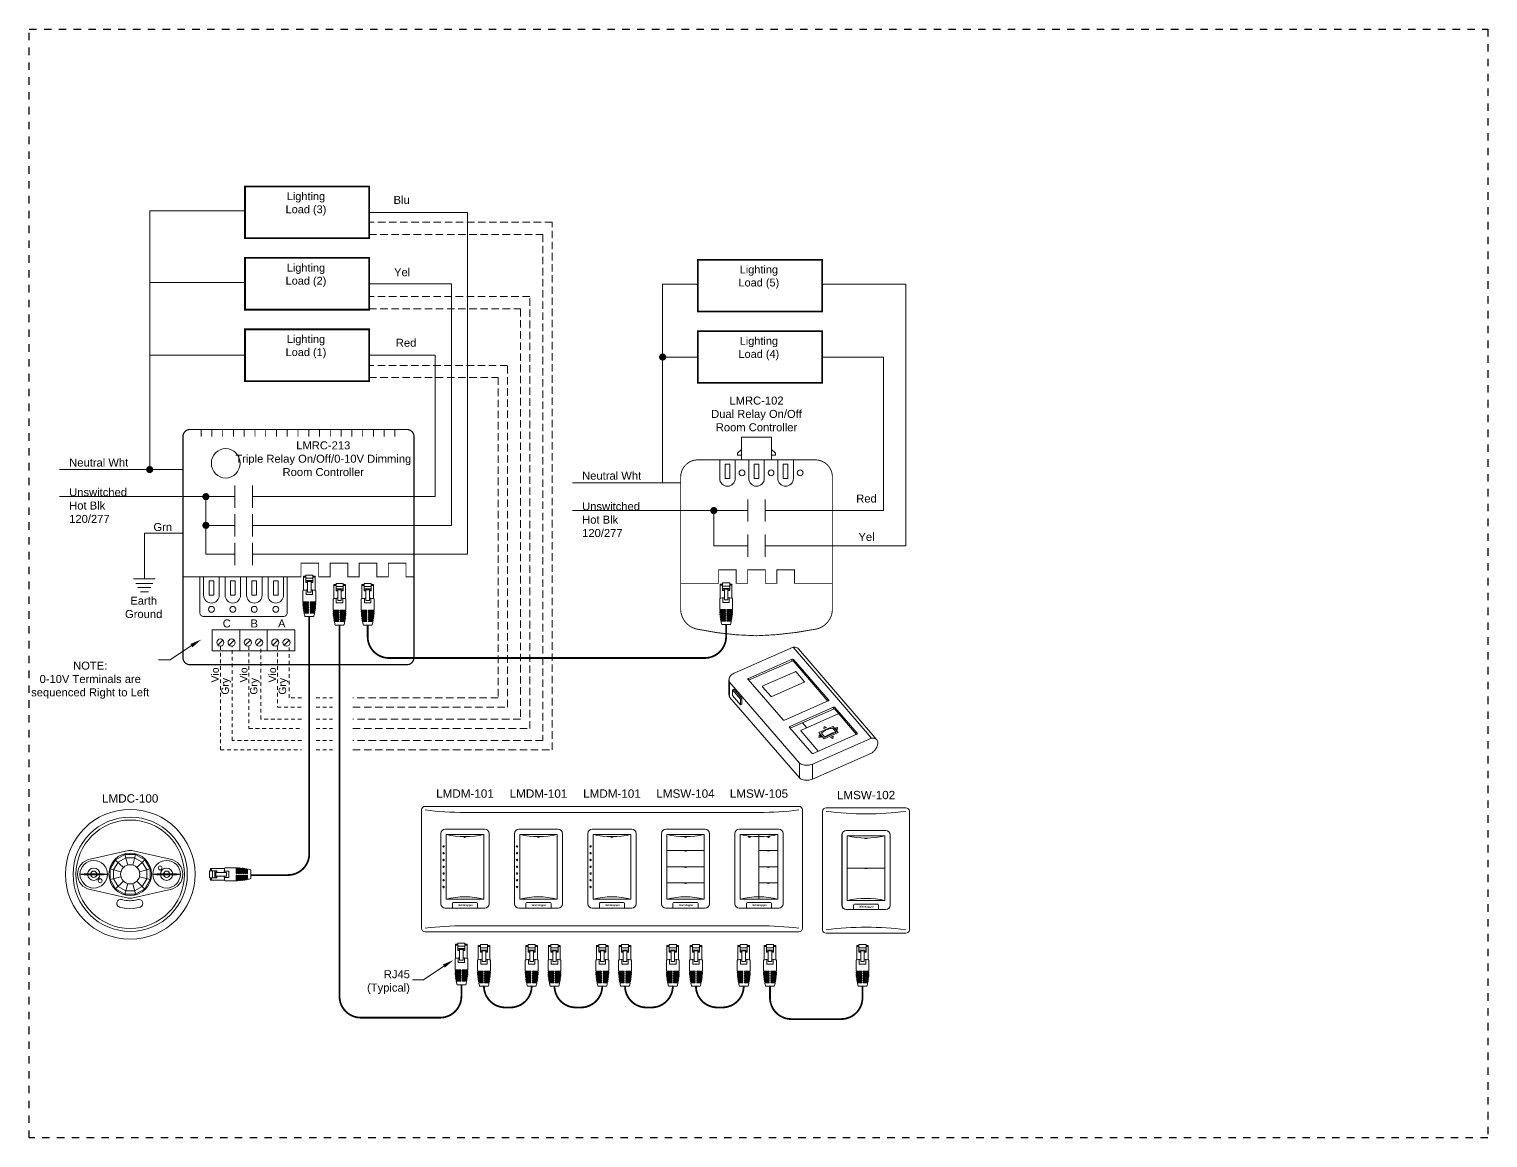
# Model space of a CAD drawing. Header units: inches. Extents: x -60 to 2005, y -577 to 104.
# Drawn here: x 163.15 to 212.34, y -36.16 to 1.21 of the extents above; entities that cross this region are included whole.
import ezdxf

# ---------------------------------------------------------------- set-up
doc = ezdxf.new("R2010")
doc.units = ezdxf.units.IN
doc.header["$MEASUREMENT"] = 0
for name, pattern in [('Demo', [0.5, 0.25, -0.25]), ('HIDDEN', [0.375, 0.25, -0.125]), ('HIDDEN2', [0.1875, 0.125, -0.0625])]:
    doc.linetypes.add(name, pattern=pattern)
doc.layers.get('0').update_dxf_attribs({"lineweight": 5})
doc.layers.add('PS Borders', color=40, linetype='Demo', lineweight=5, plot=False)
for name, color, linetype, lineweight in [('WS', 3, 'Continuous', 5), ('WS_DETAIL', 7, 'Continuous', 5), ('WS_LineVoltage', 1, 'Continuous', 5), ('WS_LowVoltage', 6, 'Continuous', 5)]:
    doc.layers.add(name, color=color, linetype=linetype, lineweight=lineweight)
doc.styles.add('ARIAL', font='arial.ttf')

# ---------------------------------------------------------------- blocks, each defined once
blk = doc.blocks.new('A$C756910A1')
at = {"layer": 'WS_DETAIL'}
for p, q in [((0.15, 6.6), (0.15, 10.17)), ((0.15, 10.17), (0.73, 10.17)), ((0.73, 9.92), (0.15, 9.92)), ((0.73, 10.43), (0.73, 8.56)), ((0.73, 10.43), (2.51, 10.43)), ((2.51, 9.66), (0.73, 9.66)), ((2.51, 9.06), (0.73, 9.06)), ((0.73, 8.74), (1.17, 8.74)), ((0.73, 8.56), (1.17, 8.56)), ((1.17, 6.17), (1.17, 9.06)), ((1.17, 8.85), (2.06, 8.85)), ((2.06, 6.17), (2.06, 9.06)), ((2.06, 8.74), (2.51, 8.74)), ((2.51, 8.56), (2.06, 8.56)), ((2.51, 10.43), (2.51, 8.56)), ((3.08, 10.17), (2.51, 10.17)), ((3.08, 9.92), (2.51, 9.92)), ((3.08, 6.6), (3.08, 10.17)), ((0, 6.56), (0, 3.73)), ((0, 3.73), (1.43, 3.73)), ((0.81, 6.7), (0.81, 5.55)), ((0.81, 5.55), (2.42, 5.55)), ((0.89, 3.73), (0.89, 3.51)), ((1.17, 6.17), (2.06, 6.17)), ((1.43, 3.51), (1.43, 3.73)), ((1.8, 3.73), (3.23, 3.73)), ((1.8, 3.51), (1.8, 3.73)), ((2.34, 3.73), (2.34, 3.51)), ((2.42, 6.7), (2.42, 5.55)), ((3.23, 6.56), (3.23, 3.73)), ((0, 3.51), (1.43, 3.51)), ((0.01, 3.29), (1.43, 3.29)), ((0.02, 3.06), (1.43, 3.06)), ((0.03, 2.84), (1.43, 2.84)), ((0.05, 2.62), (1.43, 2.62)), ((0.07, 2.4), (1.43, 2.4)), ((0.09, 2.18), (1.43, 2.18)), ((0.12, 1.96), (1.43, 1.96)), ((0.15, 1.74), (1.43, 1.74)), ((0.18, 1.52), (1.43, 1.52)), ((0.22, 1.3), (1.43, 1.3)), ((0.26, 1.08), (1.43, 1.08)), ((0.31, 0.86), (1.43, 0.86)), ((0.89, 3.29), (0.89, 3.06)), ((0.89, 2.84), (0.89, 2.62)), ((0.89, 2.4), (0.89, 2.18)), ((0.89, 1.96), (0.89, 1.74)), ((0.89, 1.52), (0.89, 1.3)), ((0.89, 1.08), (0.89, 0.86)), ((1.43, 3.06), (1.43, 3.29)), ((1.43, 2.62), (1.43, 2.84)), ((1.43, 2.18), (1.43, 2.4)), ((1.43, 1.74), (1.43, 1.96)), ((1.43, 1.3), (1.43, 1.52)), ((1.43, 0.86), (1.43, 1.08)), ((1.8, 3.51), (3.23, 3.51)), ((1.8, 3.29), (3.23, 3.29)), ((1.8, 3.06), (1.8, 3.29)), ((1.8, 3.06), (3.22, 3.06)), ((1.8, 2.84), (3.2, 2.84)), ((1.8, 2.62), (1.8, 2.84)), ((1.8, 2.62), (3.19, 2.62)), ((1.8, 2.4), (3.17, 2.4)), ((1.8, 2.18), (1.8, 2.4)), ((1.8, 2.18), (3.14, 2.18)), ((1.8, 1.96), (3.12, 1.96)), ((1.8, 1.74), (1.8, 1.96)), ((1.8, 1.74), (3.09, 1.74)), ((1.8, 1.52), (3.05, 1.52)), ((1.8, 1.3), (1.8, 1.52)), ((1.8, 1.3), (3.01, 1.3)), ((1.8, 1.08), (2.97, 1.08)), ((1.8, 0.86), (1.8, 1.08)), ((1.8, 0.86), (2.92, 0.86)), ((2.34, 3.29), (2.34, 3.06)), ((2.34, 2.84), (2.34, 2.62)), ((2.34, 2.4), (2.34, 2.18)), ((2.34, 1.96), (2.34, 1.74)), ((2.34, 1.52), (2.34, 1.3)), ((2.34, 1.08), (2.34, 0.86)), ((2.69, 0), (0.52, 0))]:
    blk.add_line(p, q, dxfattribs=at)
for centre, radius, start, end in [((1.62, -0.58), 7.33, 93.502, 102.7411), ((1.62, -0.58), 7.33, 77.2589, 86.498), ((13.49, 3.73), 13.49, 180.937, 181.8742), ((13.49, 3.73), 13.49, 182.8119, 183.7504), ((13.49, 3.73), 13.49, 184.6899, 185.6307), ((13.49, 3.73), 13.49, 186.573, 187.5171), ((13.49, 3.73), 13.49, 188.4632, 189.4117), ((13.49, 3.73), 13.49, 190.3627, 191.3167), ((13.49, 3.73), 13.49, 192.2739, 196.0379), ((-10.25, 3.73), 13.49, 343.9621, 347.7261), ((-10.25, 3.73), 13.49, 348.6833, 349.6373), ((-10.25, 3.73), 13.49, 350.5883, 351.5368), ((-10.25, 3.73), 13.49, 352.4829, 353.427), ((-10.25, 3.73), 13.49, 354.3693, 355.3101), ((-10.25, 3.73), 13.49, 356.2496, 357.1881), ((-10.25, 3.73), 13.49, 358.1258, 359.063)]:
    blk.add_arc(centre, radius, start, end, dxfattribs=at)
blk = doc.blocks.new('RJ45')
at = {"layer": 'WS_DETAIL', "xscale": 1.117448685388325, "yscale": 1.117448685388325, "zscale": 1.117448685388325}
blk.add_blockref('A$C756910A1', (59.47, 150.68), dxfattribs=at)
blk = doc.blocks.new('A$C28216DC1')
at = {"layer": 'WS_DETAIL'}
blk.add_lwpolyline([(22.84, 8.11), (17.13, 4.27), (13.98, 4.27)], dxfattribs=at)
blk.add_solid([(23.11, 7.67), (22.56, 8.56), (25.52, 9.76)], dxfattribs=at)
at = {"layer": 'WS_DETAIL', "linetype": 'Continuous', "insert": (13.29, 3.59), "char_height": 2.25, "width": 37.309, "attachment_point": 6, "style": 'ARIAL'}
blk.add_mtext('\\pi29.81;RJ45\\P\\pi22.42;(Typical)', dxfattribs=at)
blk = doc.blocks.new('A$C222B27AB')
at = {"const_width": 0.25}
blk.add_lwpolyline([(0.12, 11.27), (0.12, 1.12, 0.414214), (1.12, 0.12), (23.67, 0.12, 0.414214), (24.67, 1.12), (24.67, 11.27)], format="xyb", dxfattribs=at)
for points in [[(2.69, 6.06), (4.02, 6.06), (4.02, 10.08), (2.69, 10.08)], [(8.72, 6.06), (10.05, 6.06), (10.05, 10.08), (8.72, 10.08)], [(14.75, 6.06), (16.07, 6.06), (16.07, 10.08), (14.75, 10.08)], [(20.78, 6.06), (22.1, 6.06), (22.1, 10.08), (20.78, 10.08)]]:
    blk.add_lwpolyline(points, close=True)
at = {"layer": 'WS_DETAIL'}
for p, q in [((1.17, 11.27), (1.17, 6.06)), ((5.54, 6.06), (5.54, 11.27)), ((7.2, 11.27), (7.2, 6.06)), ((11.57, 6.06), (11.57, 11.27)), ((13.23, 11.27), (13.23, 6.06)), ((17.6, 6.06), (17.6, 11.27)), ((19.26, 11.27), (19.26, 6.06)), ((23.62, 6.06), (23.62, 11.27))]:
    blk.add_line(p, q, dxfattribs=at)
for centre in [(3.36, 2.11), (9.38, 2.11), (15.41, 2.11), (21.44, 2.11)]:
    blk.add_circle(centre, 0.82, dxfattribs=at)
for centre in [(3.36, 6.06), (9.38, 6.06), (15.41, 6.06), (21.44, 6.06)]:
    blk.add_arc(centre, 2.18, 180, 0, dxfattribs=at)
blk = doc.blocks.new('A$C2A821E27')
for p, q in [((1.27, 1.3), (2.43, 2.46)), ((3.84, 1.3), (5, 2.46))]:
    blk.add_line(p, q)
blk.add_lwpolyline([(0, 4.76), (6.27, 4.76), (6.27, 0), (0, 0)], close=True)
for centre in [(1.85, 1.88), (4.42, 1.88)]:
    blk.add_circle(centre, 0.82)
blk = doc.blocks.new('A$C017659A6')
for p, q in [((0, 0.245), (0.409, 0.245)), ((0.044, 0.16), (0.365, 0.16)), ((0.082, 0.085), (0.326, 0.085)), ((0.129, 0), (0.28, 0))]:
    blk.add_line(p, q)
blk = doc.blocks.new('LMCT-100_i')
at = {"extrusion": (0, 0.700492, 0.71366)}
for p, q in [((-24.44, 12.57), (-4.49, 21.34)), ((21.96, -9.31), (-4.49, 21.34)), ((-2.72, 20.82), (23.73, -9.83)), ((-19.6, 10.84), (-4.88, 17.31)), ((-4.88, 16.69), (-19.52, 10.26)), ((-4.89, 17.31), (-4.89, 16.68)), ((-4.39, 17.23), (7.47, 3.58)), ((-4.39, 17.22), (-4.39, 16.6)), ((7.2, 3.17), (-4.39, 16.6)), ((-26.13, 10.41), (-26.13, 5.37)), ((-7.85, -3.15), (-19.72, 10.49)), ((-19.6, 10.84), (-19.6, 10.35)), ((-14.71, 8.31), (-3.84, 13.09)), ((-3.47, 13.03), (-0.73, 9.81)), ((-25.93, 9.59), (-25.93, 4.54)), ((-25.92, 9.59), (-2.4, -17.69)), ((-24.48, 7.23), (-24.92, 7.04)), ((-24.92, 7.04), (-22.2, 3.89)), ((-24.92, 7.04), (-24.92, 5.11)), ((-22.2, 1.96), (-24.92, 5.11)), ((-12.03, 4.85), (-14.8, 8.05)), ((-0.8, 9.56), (-11.67, 4.79)), ((-22.2, 3.89), (-21.76, 4.08)), ((-22.2, 1.96), (-22.2, 3.89)), ((-21.76, 2.15), (-22.2, 1.96)), ((-21.76, 2.15), (-21.76, 4.08)), ((7.36, 3.23), (-7.36, -3.23)), ((-5.6, -5.33), (9.12, 1.14)), ((9.12, 0.51), (-5.52, -5.91)), ((7.47, 3.58), (7.47, 3.31)), ((9.12, 1.14), (9.12, 0.51)), ((9.61, 1.05), (17.1, -7.63)), ((9.61, 1.05), (9.61, 0.43)), ((16.9, -8.02), (9.61, 0.43)), ((-1.72, -6.58), (10.88, -1.04)), ((0.07, -5.79), (-1.38, -4.1)), ((1.77, -14.36), (-5.72, -5.68)), ((-5.6, -5.33), (-5.6, -5.82)), ((3.96, -13.7), (-1.84, -6.93)), ((21.96, -9.31), (2, -18.08)), ((16.98, -7.98), (2.27, -14.44)), ((4.2, -7.4), (8.9, -5.34)), ((6, -9.49), (4.2, -7.4)), ((5.05, -8.96), (4.42, -8.23)), ((6.24, -8.97), (5.04, -7.57)), ((6, -9.49), (10.7, -7.42)), ((6.24, -8.97), (9.96, -7.33)), ((8.76, -5.94), (9.96, -7.33)), ((10.7, -7.42), (8.9, -5.34)), ((17.1, -7.63), (17.1, -7.9)), ((2, -23.12), (21.96, -14.36)), ((-2.4, -22.73), (-2.4, -17.69)), ((2, -18.08), (2, -23.12))]:
    blk.add_line(p, q, dxfattribs=at)
for p, q in [((4.42, -8.23), (4.2, -8.91)), ((5.05, -8.96), (4.2, -8.91)), ((5.83, -6.07), (5.93, -5.37)), ((6.71, -5.7), (5.93, -5.37)), ((8.87, -9.36), (8.09, -9.03)), ((8.87, -9.36), (8.97, -8.66)), ((9.78, -5.85), (10.48, -5.73)), ((10.4, -6.57), (10.48, -5.73))]:
    blk.add_line(p, q)
at = {"extrusion": (-0.310472, -0.62793, 0.71366)}
for p, q in [((6.71, -5.7), (5.83, -6.07)), ((8.97, -8.66), (8.09, -9.03))]:
    blk.add_line(p, q, dxfattribs=at)
at = {"extrusion": (-0.692921, 0.102711, 0.71366)}
blk.add_line((10.4, -6.57), (9.78, -5.85), dxfattribs=at)
for centre in [(-4.71, 16.87), (-4.71, 16.25)]:
    blk.add_arc(centre, 0.477, 48.6015, 112.129)
for points, knots in [([(-4.49, 21.34), (-4.24, 21.37), (-3.76, 21.38), (-3.16, 21.21), (-2.85, 20.98), (-2.72, 20.83), (-2.72, 20.82)], [0, 0, 0, 0, 0.1, 0.2, 0.3, 0.3044799, 0.3044799, 0.3044799, 0.3044799]), ([(-25.93, 4.54), (-26.02, 4.72), (-26.11, 5), (-26.13, 5.28), (-26.13, 5.37)], [0, 0, 0, 0, 0.1666667, 0.2459578, 0.2459578, 0.2459578, 0.2459578])]:
    blk.add_open_spline(points, degree=3, knots=knots)
for points in [[(-24.44, 12.57), (-24.67, 12.47), (-25.09, 12.23), (-25.6, 11.79), (-25.95, 11.27), (-26.13, 10.71), (-26.14, 10.14), (-26.02, 9.77), (-25.93, 9.59)], [(-19.72, 10.49), (-19.73, 10.51), (-19.76, 10.55), (-19.77, 10.62), (-19.77, 10.69), (-19.73, 10.75), (-19.68, 10.8), (-19.63, 10.83), (-19.6, 10.84)], [(-3.84, 13.09), (-3.82, 13.1), (-3.78, 13.11), (-3.71, 13.12), (-3.64, 13.11), (-3.57, 13.1), (-3.52, 13.07), (-3.49, 13.04), (-3.47, 13.03)], [(-14.8, 8.05), (-14.81, 8.07), (-14.83, 8.1), (-14.84, 8.15), (-14.83, 8.2), (-14.81, 8.24), (-14.77, 8.28), (-14.73, 8.3), (-14.71, 8.31)], [(-0.73, 9.81), (-0.72, 9.8), (-0.7, 9.77), (-0.69, 9.72), (-0.69, 9.67), (-0.72, 9.62), (-0.76, 9.58), (-0.8, 9.56), (-0.82, 9.55)], [(-11.67, 4.79), (-11.69, 4.78), (-11.73, 4.76), (-11.8, 4.75), (-11.87, 4.76), (-11.93, 4.78), (-11.99, 4.81), (-12.02, 4.83), (-12.03, 4.85)], [(7.47, 3.58), (7.49, 3.56), (7.51, 3.52), (7.53, 3.46), (7.52, 3.39), (7.48, 3.32), (7.43, 3.27), (7.38, 3.24), (7.35, 3.23)], [(9.12, 1.14), (9.14, 1.15), (9.2, 1.17), (9.3, 1.18), (9.39, 1.17), (9.48, 1.15), (9.56, 1.11), (9.6, 1.07), (9.61, 1.05)], [(9.61, 0.43), (9.6, 0.45), (9.56, 0.48), (9.48, 0.52), (9.39, 0.55), (9.3, 0.56), (9.2, 0.54), (9.14, 0.53), (9.12, 0.51)], [(-7.36, -3.23), (-7.38, -3.24), (-7.44, -3.26), (-7.54, -3.27), (-7.63, -3.27), (-7.72, -3.24), (-7.8, -3.2), (-7.84, -3.17), (-7.85, -3.15)], [(-5.72, -5.68), (-5.73, -5.66), (-5.76, -5.62), (-5.77, -5.56), (-5.76, -5.49), (-5.73, -5.42), (-5.67, -5.37), (-5.62, -5.34), (-5.6, -5.33)], [(-1.84, -6.93), (-1.85, -6.91), (-1.88, -6.87), (-1.89, -6.8), (-1.88, -6.74), (-1.85, -6.67), (-1.8, -6.62), (-1.75, -6.59), (-1.72, -6.58)], [(5.04, -7.57), (5.33, -7.34), (5.94, -6.91), (6.9, -6.4), (7.85, -6.06), (8.47, -5.96), (8.76, -5.94)], [(9.96, -7.33), (9.67, -7.35), (9.06, -7.46), (8.1, -7.8), (7.14, -8.3), (6.53, -8.73), (6.24, -8.97)], [(17.1, -7.63), (17.12, -7.65), (17.14, -7.69), (17.16, -7.75), (17.15, -7.82), (17.11, -7.88), (17.06, -7.94), (17.01, -7.97), (16.98, -7.98)], [(21.96, -14.36), (22.21, -14.17), (22.68, -13.76), (23.28, -13.06), (23.74, -12.32), (24.02, -11.58), (24.12, -10.88), (24.02, -10.27), (23.74, -9.78), (23.28, -9.44), (22.68, -9.27), (22.21, -9.28), (21.96, -9.31)], [(2.27, -14.44), (2.24, -14.46), (2.18, -14.48), (2.09, -14.49), (1.99, -14.48), (1.9, -14.45), (1.83, -14.42), (1.79, -14.38), (1.77, -14.36)], [(-2.4, -17.69), (-2.22, -17.83), (-1.8, -18.07), (-1.08, -18.32), (-0.3, -18.46), (0.5, -18.47), (1.29, -18.34), (1.78, -18.18), (2, -18.08)], [(2, -23.12), (1.78, -23.22), (1.29, -23.39), (0.5, -23.51), (-0.3, -23.5), (-1.08, -23.37), (-1.8, -23.11), (-2.22, -22.87), (-2.4, -22.73)]]:
    blk.add_open_spline(points, degree=3)
at = {"layer": 'WS_DETAIL'}
blk.add_line((-24.48, 7.23), (-21.76, 4.08), dxfattribs=at)
at = {"layer": 'WS_DETAIL', "extrusion": (0, 0.700492, 0.71366)}
blk.add_line((-25.93, 4.54), (-2.4, -22.73), dxfattribs=at)
blk = doc.blocks.new('*U285')
for p, q in [((-51.38, 0.96), (-51.38, 32.88)), ((-50.42, 33.84), (-28.9, 33.84)), ((39.66, 32.2), (-39.66, 32.2)), ((-30.59, 33.84), (30.59, 33.84)), ((-10.76, 33.84), (50.42, 33.84)), ((51.38, 32.88), (51.38, 0.96)), ((-44.97, 27.7), (-34.34, 27.7)), ((-25.14, 27.7), (-14.51, 27.7)), ((-5.32, 27.7), (5.32, 27.7)), ((14.51, 27.7), (25.14, 27.7)), ((34.34, 27.7), (44.97, 27.7)), ((-46.15, 26.52), (-46.15, 7.57)), ((-33.16, 26.52), (-33.16, 7.57)), ((-26.32, 26.52), (-26.32, 7.57)), ((-13.33, 26.52), (-13.33, 7.57)), ((-6.5, 26.52), (-6.5, 7.57)), ((6.5, 26.52), (6.5, 7.57)), ((13.33, 26.52), (13.33, 7.57)), ((26.32, 26.52), (26.32, 7.57)), ((33.16, 26.52), (33.16, 7.57)), ((46.15, 26.52), (46.15, 7.57)), ((-34.34, 6.39), (-44.97, 6.39)), ((-14.51, 6.39), (-25.14, 6.39)), ((5.32, 6.39), (-5.32, 6.39)), ((25.14, 6.39), (14.51, 6.39)), ((44.97, 6.39), (34.34, 6.39)), ((-50.42, 0), (-28.9, 0)), ((39.66, 1.64), (-39.66, 1.64)), ((-30.59, 0), (30.59, 0)), ((-10.76, 0), (50.42, 0))]:
    blk.add_line(p, q)
for centre, radius, start, end in [((-50.42, 32.88), 0.96, 90, 180), ((-39.66, 117.54), 85.35, 262.7571, 270), ((39.66, 117.54), 85.35, 270, 277.2429), ((50.42, 32.88), 0.96, 0, 90), ((-44.97, 26.52), 1.18, 90, 180), ((-34.34, 26.52), 1.18, 0, 90), ((-25.14, 26.52), 1.18, 90, 180), ((-14.51, 26.52), 1.18, 0, 90), ((-5.32, 26.52), 1.18, 90, 180), ((5.32, 26.52), 1.18, 0, 90), ((14.51, 26.52), 1.18, 90, 180), ((25.14, 26.52), 1.18, 0, 90), ((34.34, 26.52), 1.18, 90, 180), ((44.97, 26.52), 1.18, 0, 90), ((-44.97, 7.57), 1.18, 180, 270), ((-34.34, 7.57), 1.18, 270, 0), ((-25.14, 7.57), 1.18, 180, 270), ((-14.51, 7.57), 1.18, 270, 0), ((-5.32, 7.57), 1.18, 180, 270), ((5.32, 7.57), 1.18, 270, 0), ((14.51, 7.57), 1.18, 180, 270), ((25.14, 7.57), 1.18, 270, 0), ((34.34, 7.57), 1.18, 180, 270), ((44.97, 7.57), 1.18, 270, 0), ((-50.42, 0.96), 0.96, 180, 270), ((-39.66, -83.7), 85.35, 90, 97.2429), ((39.66, -83.7), 85.35, 82.7571, 90), ((50.42, 0.96), 0.96, 270, 0)]:
    blk.add_arc(centre, radius, start, end)
blk = doc.blocks.new('*U151')
blk.add_blockref('*U285', (39.66, 0))
blk = doc.blocks.new('WallPlate1Gang')
for p, q in [((-11.72, 0.96), (-11.72, 32.87)), ((-10.76, 33.83), (10.76, 33.83)), ((11.72, 32.87), (11.72, 0.96)), ((-5.31, 27.69), (5.31, 27.69)), ((-6.49, 26.51), (-6.49, 7.57)), ((6.49, 26.51), (6.49, 7.57)), ((5.31, 6.39), (-5.31, 6.39)), ((-10.76, 0), (10.76, 0))]:
    blk.add_line(p, q)
for centre, radius, start, end in [((-10.76, 32.87), 0.96, 90, 180), ((0, 117.5), 85.31, 262.7571, 277.2429), ((10.76, 32.87), 0.96, 0, 90), ((-5.31, 26.51), 1.18, 90, 180), ((5.31, 26.51), 1.18, 0, 90), ((-5.31, 7.57), 1.18, 180, 270), ((5.31, 7.57), 1.18, 270, 0), ((-10.76, 0.96), 0.96, 180, 270), ((0, -83.67), 85.31, 82.7571, 97.2429), ((10.76, 0.96), 0.96, 270, 0)]:
    blk.add_arc(centre, radius, start, end)
blk = doc.blocks.new('*U137')
blk.add_blockref('WallPlate1Gang', (0, -0.01))
blk = doc.blocks.new('*U207')
for p, q in [((-6.5, 20.13), (-6.5, 1.18)), ((-5.32, 21.31), (5.32, 21.31)), ((-5.07, 2.44), (-5.07, 19.89)), ((-5.07, 19.89), (5.07, 19.89)), ((-5.07, 19.89), (5.07, 19.89)), ((5.07, 19.89), (5.07, 2.44)), ((6.5, 20.13), (6.5, 1.18)), ((-0.33, 19.29), (-0.33, 19.19)), ((0.33, 19.29), (0.33, 19.19)), ((5.32, 0), (-5.32, 0)), ((5.07, 2.44), (-5.07, 2.44)), ((5.07, 2.44), (-5.07, 2.44)), ((-3.38, 1.24), (-3.38, 0)), ((3.14, 1.48), (-3.14, 1.48)), ((3.38, 1.24), (3.38, 0))]:
    blk.add_line(p, q)
for centre in [(-5.78, 16.63), (-5.78, 14.81), (-5.78, 12.99), (-5.78, 11.16), (-5.78, 9.34), (-5.78, 7.52), (-5.78, 5.7)]:
    blk.add_circle(centre, 0.199)
for centre, radius, start, end in [((-5.32, 20.13), 1.18, 90, 180), ((0, 41.25), 21.96, 256.6482, 283.3518), ((5.32, 20.13), 1.18, 0, 90), ((0, 19.73), 0.639, 238.6629, 301.3371), ((-5.32, 1.18), 1.18, 180, 270), ((0, -18.92), 21.96, 76.6482, 103.3518), ((-3.14, 1.24), 0.239, 90, 180), ((3.14, 1.24), 0.239, 0, 90), ((5.32, 1.18), 1.18, 270, 0)]:
    blk.add_arc(centre, radius, start, end)
at = {"style": 'ARIAL'}
for s, insert, char_height, width, attachment_point in [('LMDM-101', (0, 32.02), 2.25, 40.9705, 2), ('{\\fArial|b1|i1|c0|p34;Wattstopper}', (-1.79, 1.04), 0.4798, 3.7953, 1)]:
    blk.add_mtext(s, dxfattribs=dict(at, insert=insert, char_height=char_height, width=width, attachment_point=attachment_point))
blk = doc.blocks.new('*U249')
for p, q in [((-6.5, 20.13), (-6.5, 1.18)), ((-5.32, 21.31), (5.32, 21.31)), ((-5.07, 2.44), (-5.07, 19.89)), ((-5.07, 19.89), (5.07, 19.89)), ((5.07, 19.89), (5.07, 2.44)), ((6.5, 20.13), (6.5, 1.18)), ((-0.33, 19.29), (-0.33, 19.19)), ((0.33, 19.29), (0.33, 19.19)), ((-5.07, 15.52), (0, 15.52)), ((-0.33, 15.53), (-0.33, 15.42)), ((0, 15.52), (5.07, 15.52)), ((0.33, 15.53), (0.33, 15.42)), ((-5.07, 11.16), (0, 11.16)), ((-0.33, 11.17), (-0.33, 11.06)), ((0, 11.16), (5.07, 11.16)), ((0.33, 11.17), (0.33, 11.06)), ((-5.07, 6.8), (0, 6.8)), ((-0.33, 6.81), (-0.33, 6.7)), ((0, 6.8), (5.07, 6.8)), ((0.33, 6.81), (0.33, 6.7)), ((5.32, 0), (-5.32, 0)), ((5.07, 2.44), (-5.07, 2.44)), ((5.07, 2.44), (-5.07, 2.44)), ((-3.38, 1.24), (-3.38, 0)), ((3.14, 1.48), (-3.14, 1.48)), ((3.38, 1.24), (3.38, 0))]:
    blk.add_line(p, q)
for centre, radius, start, end in [((-5.32, 20.13), 1.18, 90, 180), ((0, 41.25), 21.96, 256.6482, 283.3518), ((5.32, 20.13), 1.18, 0, 90), ((0, 19.73), 0.639, 238.6629, 301.3371), ((0, 15.97), 0.639, 238.6629, 301.3371), ((0, 11.61), 0.639, 238.6629, 301.3371), ((0, 7.25), 0.639, 238.6629, 301.3371), ((-5.32, 1.18), 1.18, 180, 270), ((0, -18.92), 21.96, 76.6482, 103.3518), ((-3.14, 1.24), 0.239, 90, 180), ((3.14, 1.24), 0.239, 0, 90), ((5.32, 1.18), 1.18, 270, 0)]:
    blk.add_arc(centre, radius, start, end)
at = {"style": 'ARIAL'}
for s, insert, char_height, width, attachment_point in [('LMSW-104', (0, 32.02), 2.25, 40.9705, 2), ('{\\fArial|b1|i1|c0|p34;Wattstopper}', (-1.79, 1.04), 0.4798, 3.7953, 1)]:
    blk.add_mtext(s, dxfattribs=dict(at, insert=insert, char_height=char_height, width=width, attachment_point=attachment_point))
blk = doc.blocks.new('*U250')
for p, q in [((-6.5, 20.13), (-6.5, 1.18)), ((-5.32, 21.31), (5.32, 21.31)), ((-5.07, 2.44), (-5.07, 19.89)), ((-5.07, 19.89), (5.07, 19.89)), ((0, 19.29), (0, 19.89)), ((5.07, 19.89), (5.07, 2.44)), ((6.5, 20.13), (6.5, 1.18)), ((-2.87, 19.29), (-2.87, 19.19)), ((-2.2, 19.29), (-2.87, 19.29)), ((-2.2, 19.29), (-2.2, 19.19)), ((0, 19.29), (0, 3.04)), ((2.2, 19.29), (2.2, 19.19)), ((2.2, 19.29), (2.87, 19.29)), ((2.87, 19.29), (2.87, 19.19)), ((0, 15.52), (5.07, 15.52)), ((2.2, 15.52), (2.2, 15.42)), ((2.87, 15.52), (2.87, 15.42)), ((0, 11.16), (5.07, 11.16)), ((2.2, 11.16), (2.2, 11.06)), ((2.87, 11.16), (2.87, 11.06)), ((0, 6.8), (5.07, 6.8)), ((2.2, 6.8), (2.2, 6.7)), ((2.87, 6.8), (2.87, 6.7)), ((5.32, 0), (-5.32, 0)), ((5.07, 2.44), (-5.07, 2.44)), ((-3.38, 1.24), (-3.38, 0)), ((3.14, 1.48), (-3.14, 1.48)), ((0, 3.04), (0, 2.44)), ((3.38, 1.24), (3.38, 0))]:
    blk.add_line(p, q)
for centre, radius, start, end in [((-5.32, 20.13), 1.18, 90, 180), ((0, 41.25), 21.96, 256.6482, 283.3518), ((5.32, 20.13), 1.18, 0, 90), ((-2.54, 19.73), 0.639, 238.6629, 301.3371), ((2.54, 19.73), 0.639, 238.6629, 301.3371), ((2.54, 15.96), 0.639, 238.6629, 301.3371), ((2.54, 11.6), 0.639, 238.6629, 301.3371), ((2.54, 7.24), 0.639, 238.6629, 301.3371), ((-5.32, 1.18), 1.18, 180, 270), ((0, -18.92), 21.96, 76.6482, 103.3518), ((-3.14, 1.24), 0.239, 90, 180), ((3.14, 1.24), 0.239, 0, 90), ((5.32, 1.18), 1.18, 270, 0)]:
    blk.add_arc(centre, radius, start, end)
at = {"style": 'ARIAL'}
for s, insert, char_height, width, attachment_point in [('LMSW-105', (0, 32.02), 2.25, 40.9705, 2), ('{\\fArial|b1|i1|c0|p34;Wattstopper}', (-1.79, 1.04), 0.4798, 3.7953, 1)]:
    blk.add_mtext(s, dxfattribs=dict(at, insert=insert, char_height=char_height, width=width, attachment_point=attachment_point))
blk = doc.blocks.new('*U251')
for p, q in [((-6.5, 20.13), (-6.5, 1.18)), ((-5.32, 21.31), (5.32, 21.31)), ((-5.07, 2.44), (-5.07, 19.89)), ((-5.07, 19.89), (5.07, 19.89)), ((-5.07, 19.89), (5.07, 19.89)), ((5.07, 19.89), (5.07, 2.44)), ((6.5, 20.13), (6.5, 1.18)), ((-0.33, 19.29), (-0.33, 19.19)), ((0.33, 19.29), (0.33, 19.19)), ((-5.07, 11.16), (0, 11.16)), ((-0.33, 11.17), (-0.33, 11.06)), ((0, 11.16), (5.07, 11.16)), ((0.33, 11.17), (0.33, 11.06)), ((5.32, 0), (-5.32, 0)), ((5.07, 2.44), (-5.07, 2.44)), ((-3.38, 1.24), (-3.38, 0)), ((3.14, 1.48), (-3.14, 1.48)), ((3.38, 1.24), (3.38, 0))]:
    blk.add_line(p, q)
for centre, radius, start, end in [((-5.32, 20.13), 1.18, 90, 180), ((0, 41.25), 21.96, 256.6482, 283.3518), ((5.32, 20.13), 1.18, 0, 90), ((0, 19.73), 0.639, 238.6629, 301.3371), ((0, 11.61), 0.639, 238.6629, 301.3371), ((-5.32, 1.18), 1.18, 180, 270), ((0, -18.92), 21.96, 76.6482, 103.3518), ((-3.14, 1.24), 0.239, 90, 180), ((3.14, 1.24), 0.239, 0, 90), ((5.32, 1.18), 1.18, 270, 0)]:
    blk.add_arc(centre, radius, start, end)
at = {"style": 'ARIAL'}
for s, insert, char_height, width, attachment_point in [('LMSW-102', (0, 32.02), 2.25, 40.9705, 2), ('{\\fArial|b1|i1|c0|p34;Wattstopper}', (-1.79, 1.04), 0.4798, 3.7953, 1)]:
    blk.add_mtext(s, dxfattribs=dict(at, insert=insert, char_height=char_height, width=width, attachment_point=attachment_point))
blk = doc.blocks.new('*U257')
at = {"lineweight": 18}
for points in [[(-1.44, -5.36), (-3.92, -3.92), (-5.36, -1.44), (-5.36, 1.43), (-3.92, 3.92), (-1.44, 5.36), (1.43, 5.36), (3.92, 3.92), (5.36, 1.43), (5.36, -1.44), (3.92, -3.92), (1.43, -5.36), (-1.44, -5.36)], [(-1.2, -4.47), (-3.27, -3.27), (-4.47, -1.2), (-4.47, 1.2), (-3.27, 3.27), (-1.2, 4.46), (1.2, 4.46), (3.27, 3.27), (4.46, 1.2), (4.46, -1.2), (3.27, -3.27), (1.2, -4.47), (-1.2, -4.47)], [(-1.44, 5.36), (-0.67, 2.5)], [(1.43, 5.36), (0.67, 2.5)], [(-2.5, 0.67), (-5.36, 1.43)], [(-3.97, 3.84), (-1.83, 1.83)], [(3.92, 3.92), (1.83, 1.83)], [(5.36, 1.43), (2.5, 0.67)], [(-2.5, -0.67), (-5.36, -1.44)], [(-1.83, -1.83), (-3.92, -3.92)], [(-0.67, -2.5), (-1.44, -5.36)], [(3.87, -3.95), (1.83, -1.84)], [(5.36, -1.44), (2.5, -0.67)]]:
    blk.add_lwpolyline(points, dxfattribs=at)
for points, knots in [([(17.49, 0), (17.49, -9.66), (9.66, -17.49), (0, -17.49), (-9.66, -17.49), (-17.49, -9.66), (-17.49, 0), (-17.49, 9.66), (-9.66, 17.49), (0, 17.49), (9.66, 17.49), (17.49, 9.66), (17.49, 0)], [0, 0, 0, 0, 1, 1, 1, 2, 2, 2, 3, 3, 3, 4, 4, 4, 4]), ([(15.41, 0), (15.41, -8.51), (8.51, -15.41), (0, -15.41), (-8.51, -15.41), (-15.41, -8.51), (-15.41, 0), (-15.41, 8.51), (-8.51, 15.41), (0, 15.41), (8.51, 15.41), (15.41, 8.51), (15.41, 0)], [0, 0, 0, 0, 1, 1, 1, 2, 2, 2, 3, 3, 3, 4, 4, 4, 4]), ([(14.63, 0), (14.63, -8.08), (8.08, -14.63), (0, -14.63), (-8.08, -14.63), (-14.63, -8.08), (-14.63, 0), (-14.63, 8.08), (-8.08, 14.63), (0, 14.63), (8.08, 14.63), (14.63, 8.08), (14.63, 0)], [0, 0, 0, 0, 1, 1, 1, 2, 2, 2, 3, 3, 3, 4, 4, 4, 4]), ([(-14.21, 0), (-14.21, 2.03), (-12.74, 3.73), (-10.81, 4.08), (-10.81, 4.08), (-0.46, 6.4), (-0.46, 6.4), (-0.33, 6.43), (-0.17, 6.45), (0, 6.45)], [0, 0, 0, 0, 1, 1, 1, 2, 2, 2, 3, 3, 3, 3]), ([(5.74, 0), (5.74, -3.17), (3.17, -5.74), (0, -5.74), (-3.17, -5.74), (-5.74, -3.17), (-5.74, 0), (-5.74, 3.17), (-3.17, 5.74), (0, 5.74), (3.17, 5.74), (5.74, 3.17), (5.74, 0)], [0, 0, 0, 0, 1, 1, 1, 2, 2, 2, 3, 3, 3, 4, 4, 4, 4]), ([(14.21, 0), (14.21, 2.03), (12.74, 3.73), (10.81, 4.08), (10.81, 4.08), (0.46, 6.4), (0.46, 6.4), (0.33, 6.43), (0.17, 6.45), (0, 6.45)], [0, 0, 0, 0, 1, 1, 1, 2, 2, 2, 3, 3, 3, 3]), ([(-6.13, 0), (-6.13, -2.05), (-7.79, -3.7), (-9.84, -3.7), (-11.88, -3.7), (-13.54, -2.05), (-13.54, 0), (-13.54, 2.04), (-11.88, 3.7), (-9.84, 3.7), (-7.79, 3.7), (-6.13, 2.04), (-6.13, 0)], [0, 0, 0, 0, 1, 1, 1, 2, 2, 2, 3, 3, 3, 4, 4, 4, 4]), ([(-6.13, 0), (-6.13, -2.05), (-7.79, -3.7), (-9.84, -3.7), (-11.88, -3.7), (-13.54, -2.05), (-13.54, 0), (-13.54, 2.04), (-11.88, 3.7), (-9.84, 3.7), (-7.79, 3.7), (-6.13, 2.04), (-6.13, 0)], [0, 0, 0, 0, 1, 1, 1, 2, 2, 2, 3, 3, 3, 4, 4, 4, 4]), ([(-6.14, 0), (-6.14, -0.09), (-7.79, -0.17), (-9.84, -0.17), (-11.88, -0.17), (-13.53, -0.09), (-13.53, 0), (-13.53, 0.09), (-11.88, 0.16), (-9.84, 0.16), (-7.79, 0.16), (-6.14, 0.09), (-6.14, 0)], [0, 0, 0, 0, 1, 1, 1, 2, 2, 2, 3, 3, 3, 4, 4, 4, 4]), ([(-6.14, 0), (-6.14, -0.09), (-7.79, -0.17), (-9.84, -0.17), (-11.88, -0.17), (-13.53, -0.09), (-13.53, 0), (-13.53, 0.09), (-11.88, 0.16), (-9.84, 0.16), (-7.79, 0.16), (-6.14, 0.09), (-6.14, 0)], [0, 0, 0, 0, 1, 1, 1, 2, 2, 2, 3, 3, 3, 4, 4, 4, 4]), ([(-8.18, 0), (-8.18, -0.91), (-8.92, -1.66), (-9.84, -1.66), (-10.75, -1.66), (-11.49, -0.91), (-11.49, 0), (-11.49, 0.91), (-10.75, 1.65), (-9.84, 1.65), (-8.92, 1.65), (-8.18, 0.91), (-8.18, 0)], [0, 0, 0, 0, 1, 1, 1, 2, 2, 2, 3, 3, 3, 4, 4, 4, 4]), ([(-8.18, 0), (-8.18, -0.91), (-8.92, -1.66), (-9.84, -1.66), (-10.75, -1.66), (-11.49, -0.91), (-11.49, 0), (-11.49, 0.91), (-10.75, 1.65), (-9.84, 1.65), (-8.92, 1.65), (-8.18, 0.91), (-8.18, 0)], [0, 0, 0, 0, 1, 1, 1, 2, 2, 2, 3, 3, 3, 4, 4, 4, 4]), ([(-8.97, 0), (-8.97, -0.48), (-9.36, -0.87), (-9.84, -0.87), (-10.32, -0.87), (-10.7, -0.48), (-10.7, 0), (-10.7, 0.48), (-10.32, 0.87), (-9.84, 0.87), (-9.36, 0.87), (-8.97, 0.48), (-8.97, 0)], [0, 0, 0, 0, 1, 1, 1, 2, 2, 2, 3, 3, 3, 4, 4, 4, 4]), ([(-8.97, 0), (-8.97, -0.48), (-9.36, -0.87), (-9.84, -0.87), (-10.32, -0.87), (-10.7, -0.48), (-10.7, 0), (-10.7, 0.48), (-10.32, 0.87), (-9.84, 0.87), (-9.36, 0.87), (-8.97, 0.48), (-8.97, 0)], [0, 0, 0, 0, 1, 1, 1, 2, 2, 2, 3, 3, 3, 4, 4, 4, 4]), ([(2.59, 0), (2.59, -1.43), (1.43, -2.59), (0, -2.59), (-1.43, -2.59), (-2.59, -1.43), (-2.59, 0), (-2.59, 1.43), (-1.43, 2.59), (0, 2.59), (1.43, 2.59), (2.59, 1.43), (2.59, 0)], [0, 0, 0, 0, 1, 1, 1, 2, 2, 2, 3, 3, 3, 4, 4, 4, 4]), ([(6.13, 0), (6.13, 2.04), (7.79, 3.7), (9.83, 3.7), (11.88, 3.7), (13.54, 2.04), (13.54, 0), (13.54, -2.05), (11.88, -3.7), (9.83, -3.7), (7.79, -3.7), (6.13, -2.05), (6.13, 0)], [0, 0, 0, 0, 1, 1, 1, 2, 2, 2, 3, 3, 3, 4, 4, 4, 4]), ([(6.14, 0), (6.14, 0.09), (7.79, 0.16), (9.83, 0.16), (11.88, 0.16), (13.53, 0.09), (13.53, 0), (13.53, -0.09), (11.88, -0.17), (9.83, -0.17), (7.79, -0.17), (6.14, -0.09), (6.14, 0)], [0, 0, 0, 0, 1, 1, 1, 2, 2, 2, 3, 3, 3, 4, 4, 4, 4]), ([(7.57, 1.73), (7.57, 2.02), (7.81, 2.25), (8.1, 2.25), (8.39, 2.25), (8.62, 2.02), (8.62, 1.73), (8.62, 1.44), (8.39, 1.2), (8.1, 1.2), (7.81, 1.2), (7.57, 1.44), (7.57, 1.73)], [0, 0, 0, 0, 1, 1, 1, 2, 2, 2, 3, 3, 3, 4, 4, 4, 4]), ([(8.18, 0), (8.18, 0.91), (8.92, 1.65), (9.83, 1.65), (10.75, 1.65), (11.49, 0.91), (11.49, 0), (11.49, -0.91), (10.75, -1.66), (9.83, -1.66), (8.92, -1.66), (8.18, -0.91), (8.18, 0)], [0, 0, 0, 0, 1, 1, 1, 2, 2, 2, 3, 3, 3, 4, 4, 4, 4]), ([(8.97, 0), (8.97, 0.48), (9.36, 0.87), (9.83, 0.87), (10.31, 0.87), (10.7, 0.48), (10.7, 0), (10.7, -0.48), (10.31, -0.87), (9.83, -0.87), (9.36, -0.87), (8.97, -0.48), (8.97, 0)], [0, 0, 0, 0, 1, 1, 1, 2, 2, 2, 3, 3, 3, 4, 4, 4, 4]), ([(-14.21, 0), (-14.21, -2.04), (-12.74, -3.73), (-10.81, -4.08), (-10.81, -4.08), (-0.46, -6.4), (-0.46, -6.4), (-0.33, -6.43), (-0.17, -6.45), (0, -6.45)], [0, 0, 0, 0, 1, 1, 1, 2, 2, 2, 3, 3, 3, 3]), ([(-7.57, -1.73), (-7.57, -2.02), (-7.81, -2.26), (-8.1, -2.26), (-8.39, -2.26), (-8.62, -2.02), (-8.62, -1.73), (-8.62, -1.44), (-8.39, -1.21), (-8.1, -1.21), (-7.81, -1.21), (-7.57, -1.44), (-7.57, -1.73)], [0, 0, 0, 0, 1, 1, 1, 2, 2, 2, 3, 3, 3, 4, 4, 4, 4]), ([(-7.57, -1.73), (-7.57, -2.02), (-7.81, -2.26), (-8.1, -2.26), (-8.39, -2.26), (-8.62, -2.02), (-8.62, -1.73), (-8.62, -1.44), (-8.39, -1.21), (-8.1, -1.21), (-7.81, -1.21), (-7.57, -1.44), (-7.57, -1.73)], [0, 0, 0, 0, 1, 1, 1, 2, 2, 2, 3, 3, 3, 4, 4, 4, 4]), ([(14.21, 0), (14.21, -2.04), (12.74, -3.73), (10.81, -4.08), (10.81, -4.08), (0.46, -6.4), (0.46, -6.4), (0.33, -6.43), (0.17, -6.45), (0, -6.45)], [0, 0, 0, 0, 1, 1, 1, 2, 2, 2, 3, 3, 3, 3]), ([(-0.1, -9.29), (1.27, -9.29), (2.67, -8.87), (2.67, -8.87), (2.67, -8.87), (2.76, -8.82), (2.76, -8.82), (3.14, -8.68), (3.41, -8.29), (3.41, -7.83), (3.41, -7.24), (2.98, -6.77), (2.44, -6.77), (2.44, -6.77), (2.15, -6.8), (1.77, -6.91), (1.39, -7.03), (0.63, -7.13), (0, -7.13), (0, -7.13), (-0.2, -7.13), (-0.2, -7.13), (-0.83, -7.13), (-1.59, -7.03), (-1.97, -6.91), (-2.35, -6.8), (-2.64, -6.77), (-2.64, -6.77), (-3.18, -6.77), (-3.61, -7.24), (-3.61, -7.83), (-3.61, -8.29), (-3.34, -8.68), (-2.96, -8.82), (-2.96, -8.82), (-2.87, -8.87), (-2.87, -8.87), (-2.87, -8.87), (-1.47, -9.29), (-0.1, -9.29)], [0, 0, 0, 0, 1, 1, 1, 2, 2, 2, 3, 3, 3, 4, 4, 4, 5, 5, 5, 6, 6, 6, 7, 7, 7, 8, 8, 8, 9, 9, 9, 10, 10, 10, 11, 11, 11, 12, 12, 12, 13, 13, 13, 13])]:
    blk.add_open_spline(points, degree=3, knots=knots, dxfattribs=at)
blk.add_open_spline([(1.43, -5.36), (1.43, -5.29), (0.67, -2.5), (0.67, -2.5)], degree=3, dxfattribs=at)
at = {"insert": (0, 21.58), "char_height": 2.25, "width": 40.9705, "attachment_point": 2, "style": 'ARIAL'}
blk.add_mtext('LMDC-100', dxfattribs=at)

msp = doc.modelspace()

# ---------------------------------------------------------------- linework, layer by layer
for p, q in [((187.178, -12.545), (187.178, -13.305)), ((188.185, -12.545), (187.178, -12.545)), ((188.185, -12.545), (188.185, -13.305)), ((187.178, -12.953), (187.044, -13.075)), ((187.044, -13.075), (187.044, -13.145)), ((187.044, -13.145), (187.178, -13.145)), ((188.185, -12.953), (188.318, -13.075)), ((188.318, -13.145), (188.185, -13.145)), ((188.318, -13.075), (188.318, -13.145)), ((186.439, -13.305), (186.439, -13.93)), ((186.962, -13.93), (186.962, -13.305)), ((187.42, -13.93), (187.42, -13.305)), ((187.943, -13.305), (187.943, -13.93)), ((188.4, -13.93), (188.4, -13.305)), ((188.924, -13.305), (188.924, -13.93)), ((170.087, -14.172), (170.087, -14.917)), ((170.088, -14.172), (170.088, -14.917)), ((170.681, -14.172), (170.681, -14.917)), ((170.682, -14.172), (170.682, -14.917)), ((187.384, -14.64), (187.384, -15.386)), ((187.385, -14.64), (187.385, -15.386)), ((187.978, -14.64), (187.978, -15.386)), ((187.978, -14.64), (187.978, -15.386)), ((170.087, -15.139), (170.087, -15.885)), ((170.088, -15.139), (170.088, -15.885)), ((170.681, -15.139), (170.681, -15.885)), ((170.682, -15.139), (170.682, -15.885)), ((170.087, -16.107), (170.087, -16.852)), ((170.088, -16.107), (170.088, -16.852)), ((170.681, -16.107), (170.681, -16.852)), ((170.682, -16.107), (170.682, -16.852)), ((187.384, -15.826), (187.384, -16.571)), ((187.385, -15.826), (187.385, -16.571)), ((187.978, -15.826), (187.978, -16.571)), ((187.978, -15.826), (187.978, -16.571))]:
    msp.add_line(p, q)
at = {"linetype": 'Continuous', "const_width": 0.06}
for points in [[(170.432, -5.833), (174.62, -5.833), (174.62, -4.088), (170.432, -4.088)], [(170.432, -8.241), (174.62, -8.241), (174.62, -6.496), (170.432, -6.496)], [(185.704, -8.303), (189.892, -8.303), (189.892, -6.558), (185.704, -6.558)], [(174.62, -10.649), (174.62, -8.904), (170.432, -8.904), (170.432, -10.649)], [(189.892, -10.711), (189.892, -8.966), (185.704, -8.966), (185.704, -10.711)]]:
    msp.add_lwpolyline(points, close=True, dxfattribs=at)
at = {"const_width": 0.0412}
msp.add_lwpolyline([(172.224, -12.28), (175.89, -12.28, -0.414214), (176.13, -12.52), (176.13, -19.971, -0.414214), (175.89, -20.211), (168.58, -20.211, -0.414214), (168.34, -19.971), (168.34, -12.52, -0.414214), (168.58, -12.28), (172.224, -12.28)], format="xyb", dxfattribs=at)
at = {"const_width": 0.03}
for points in [[(168.953, -12.522), (168.953, -12.28)], [(169.316, -12.522), (169.316, -12.28)], [(169.679, -12.522), (169.679, -12.28)], [(170.042, -12.522), (170.042, -12.28)], [(170.405, -12.522), (170.405, -12.28)], [(170.768, -12.522), (170.768, -12.28)], [(171.131, -12.522), (171.131, -12.28)], [(171.494, -12.522), (171.494, -12.28)], [(171.857, -12.522), (171.857, -12.28)], [(172.22, -12.522), (172.22, -12.28)], [(172.583, -12.522), (172.583, -12.28)], [(172.947, -12.522), (172.947, -12.28)], [(173.31, -12.522), (173.31, -12.28)], [(173.673, -12.522), (173.673, -12.28)], [(174.036, -12.522), (174.036, -12.28)], [(174.399, -12.522), (174.399, -12.28)], [(174.762, -12.522), (174.762, -12.28)], [(175.125, -12.522), (175.125, -12.28)], [(175.488, -12.522), (175.488, -12.28)], [(176.13, -17.244), (175.86, -17.244), (175.86, -16.788), (175.265, -16.788), (175.265, -17.244), (174.879, -17.244), (174.879, -16.788), (174.284, -16.788), (174.284, -17.244), (173.898, -17.244), (173.898, -16.788), (173.303, -16.788), (173.303, -17.244), (172.918, -17.244), (172.918, -16.788), (172.322, -16.788), (172.322, -17.244), (168.34, -17.244)], [(185.124, -17.468), (186.403, -17.468), (186.403, -17.013), (186.998, -17.013), (186.998, -17.468), (187.384, -17.468), (187.384, -17.013), (187.979, -17.013), (187.979, -17.468), (188.365, -17.468), (188.365, -17.013), (188.96, -17.013), (188.96, -17.468), (190.239, -17.468)]]:
    msp.add_lwpolyline(points, dxfattribs=at)
for points in [[(169.782, -13.917), (169.686, -13.907), (169.595, -13.879), (169.513, -13.833), (169.441, -13.772), (169.382, -13.697), (169.337, -13.611), (169.308, -13.515), (169.298, -13.411), (169.298, -13.411), (169.308, -13.315), (169.337, -13.224), (169.382, -13.142), (169.441, -13.07), (169.513, -13.011), (169.595, -12.966), (169.686, -12.937), (169.782, -12.927), (169.782, -12.927), (169.879, -12.937), (169.969, -12.966), (170.052, -13.011), (170.123, -13.07), (170.183, -13.142), (170.228, -13.224), (170.256, -13.315), (170.266, -13.411), (170.266, -13.411), (170.256, -13.515), (170.228, -13.611), (170.183, -13.697), (170.123, -13.772), (170.052, -13.833), (169.969, -13.879), (169.879, -13.907), (169.782, -13.917), (169.782, -13.917), (169.782, -13.917)], [(168.34, -15.778), (167.042, -15.778), (167.042, -17.319)]]:
    msp.add_lwpolyline(points)
at = {"linetype": 'Continuous', "const_width": 0.03}
msp.add_lwpolyline([(187.68, -19.234, -0.048346), (185.664, -19.008, -0.329956), (185.124, -18.377), (185.124, -13.883, -0.414214), (185.703, -13.305), (189.66, -13.305, -0.414214), (190.239, -13.883), (190.239, -14.786), (190.239, -16.531), (190.239, -18.377, -0.329956), (189.699, -19.008, -0.0415), (187.68, -19.234, -0.024292)], format="xyb", dxfattribs=at)
for points in [[(186.621, -13.93), (186.78, -13.93), (186.78, -13.447), (186.621, -13.447)], [(187.602, -13.93), (187.761, -13.93), (187.761, -13.447), (187.602, -13.447)], [(188.583, -13.93), (188.742, -13.93), (188.742, -13.447), (188.583, -13.447)]]:
    msp.add_lwpolyline(points, close=True)
for centre in [(187.191, -13.741), (188.172, -13.741), (189.153, -13.741)]:
    msp.add_circle(centre, 0.0983)
for centre in [(186.701, -13.93), (187.681, -13.93), (188.662, -13.93)]:
    msp.add_arc(centre, 0.262, 180, 0)
at = {"layer": 'PS Borders', "lineweight": -3}
msp.add_lwpolyline([(163.155, 1.214), (212.341, 1.214), (212.341, -36.159), (163.155, -36.159)], close=True, dxfattribs=at)
at = {"layer": 'WS'}
msp.add_lwpolyline([(172.6, -18.589, 0.06, 0.06, 0), (172.6, -26.581, 0.06, 0.06, 0), (172.6, -26.581, 0.06, 0.06, -0.414214), (171.88, -27.301, 0.06, 0.06, 0), (170.631, -27.301, 0, 0, 0)], format="xyseb", dxfattribs=at)
at = {"layer": 'WS', "const_width": 0.06}
for points in [[(177.73, -30.997), (177.73, -31.388, -0.414214), (177.01, -32.108), (174.339, -32.108, -0.414214), (173.619, -31.388), (173.619, -18.872)], [(174.569, -18.872), (174.569, -19.264, 0.414214), (175.289, -19.984), (185.936, -19.984, 0.414214), (186.656, -19.264), (186.656, -18.872)], [(178.489, -31.044, 0.414214), (179.209, -31.764), (179.38, -31.764, 0.414214), (180.1, -31.044)], [(180.868, -31.044, 0.414214), (181.588, -31.764), (181.759, -31.764, 0.414214), (182.479, -31.044)], [(183.247, -31.044, 0.414214), (183.967, -31.764), (184.139, -31.764, 0.414214), (184.859, -31.044)], [(185.638, -31.044, 0.414214), (186.358, -31.764), (186.53, -31.764, 0.414214), (187.25, -31.044)], [(191.255, -31.044), (191.255, -31.436, -0.414214), (190.535, -32.156), (188.855, -32.156, -0.414214), (188.135, -31.436), (188.135, -31.044)]]:
    msp.add_lwpolyline(points, format="xyb", dxfattribs=at)
at = {"layer": 'WS_DETAIL'}
msp.add_lwpolyline([(168.625, -19.567), (167.911, -20.047), (167.518, -20.047)], dxfattribs=at)
msp.add_solid([(168.66, -19.623), (168.591, -19.511), (168.961, -19.36)], dxfattribs=at)
at = {"layer": 'WS_LineVoltage'}
for p, q in [((167.219, -4.914), (167.219, -13.632)), ((170.432, -4.914), (167.219, -4.914)), ((174.62, -4.961), (177.936, -4.961)), ((170.432, -7.322), (167.219, -7.322)), ((185.704, -7.384), (184.516, -7.384)), ((184.516, -7.384), (184.516, -14.075)), ((192.719, -7.384), (189.892, -7.384)), ((170.432, -9.776), (167.219, -9.776)), ((185.704, -9.838), (184.516, -9.838)), ((191.965, -9.838), (189.892, -9.838))]:
    msp.add_line(p, q, dxfattribs=at)
for points in [[(177.936, -4.961), (177.936, -16.48), (170.682, -16.48)], [(174.62, -7.369), (177.391, -7.369), (177.391, -15.512), (170.682, -15.512)], [(192.719, -7.384), (192.719, -7.384), (192.719, -16.199), (187.978, -16.199)], [(174.62, -9.776), (176.847, -9.776), (176.847, -14.545), (170.682, -14.545)], [(191.965, -9.838), (191.965, -9.838), (191.965, -15.013), (187.978, -15.013)], [(168.34, -13.632), (164.182, -13.632)], [(185.124, -14.075), (181.479, -14.075)], [(170.088, -14.545), (164.182, -14.545)], [(170.088, -15.512), (169.114, -15.512), (169.114, -14.545)], [(187.385, -15.013), (181.479, -15.013)], [(187.385, -16.199), (186.241, -16.199), (186.241, -15.073)], [(170.088, -16.48), (169.114, -16.48), (169.114, -15.512)]]:
    msp.add_lwpolyline(points, dxfattribs=at)
at = {"layer": 'WS_LineVoltage', "const_width": 0.12}
for points in [[(184.456, -9.838, 1), (184.576, -9.838, 1)], [(167.159, -13.632, 1), (167.279, -13.632, 1)], [(169.054, -14.545, 1), (169.174, -14.545, 1)], [(186.181, -15.013, 1), (186.301, -15.013, 1)], [(169.054, -15.512, 1), (169.174, -15.512, 1)]]:
    msp.add_lwpolyline(points, format="xyb", close=True, dxfattribs=at)
at = {"layer": 'WS_LowVoltage', "linetype": 'HIDDEN2'}
for p, q in [((172.83, -21.327), (173.382, -21.327)), ((172.83, -21.643), (173.382, -21.643)), ((172.83, -22.046), (173.382, -22.046)), ((172.83, -22.361), (173.382, -22.361)), ((172.83, -22.765), (173.382, -22.765)), ((172.83, -23.08), (173.382, -23.08))]:
    msp.add_line(p, q, dxfattribs=at)
at = {"layer": 'WS_LowVoltage', "linetype": 'HIDDEN'}
for points in [[(174.071, -23.08), (180.791, -23.08), (180.791, -5.291), (174.62, -5.291)], [(174.62, -5.711), (180.475, -5.711), (180.475, -22.765), (174.071, -22.765)], [(174.071, -22.361), (180.036, -22.361), (180.036, -7.798), (174.62, -7.798)], [(174.62, -8.218), (179.721, -8.218), (179.721, -22.046), (174.071, -22.046)], [(174.071, -21.643), (179.282, -21.643), (179.282, -10.119), (174.62, -10.119)], [(174.62, -10.528), (178.967, -10.528), (178.967, -21.327), (174.071, -21.327)]]:
    msp.add_lwpolyline(points, dxfattribs=at)
at = {"layer": 'WS_LowVoltage', "linetype": 'HIDDEN2'}
for points in [[(169.601, -19.584), (169.601, -23.08), (172.334, -23.08)], [(172.334, -22.765), (169.996, -22.765), (169.996, -19.584)], [(170.567, -19.584), (170.567, -22.361), (172.334, -22.361)], [(172.334, -22.046), (170.961, -22.046), (170.961, -19.584)], [(171.532, -19.584), (171.532, -21.643), (172.334, -21.643)], [(172.334, -21.327), (171.927, -21.327), (171.927, -19.584)]]:
    msp.add_lwpolyline(points, dxfattribs=at)

# ---------------------------------------------------------------- block references
for name, p, xscale, yscale, zscale in [('RJ45', (165.248, -36.672), 0.12, 0.12, 0.12), ('A$C017659A6', (166.678, -17.755), 1.78198237229644, 1.78198237229644, 1.78198237229644), ('A$C222B27AB', (168.897, -18.596), 0.12, 0.12, 0.12), ('RJ45', (166.267, -36.954), 0.12, 0.12, 0.12), ('RJ45', (167.217, -36.954), 0.12, 0.12, 0.12), ('RJ45', (179.303, -36.935), 0.12, 0.12, 0.12), ('A$C2A821E27', (169.327, -19.741), 0.1478686080562289, 0.1478686080562289, 0.1478686080562289), ('A$C2A821E27', (170.254, -19.741), 0.1478686080562289, 0.1478686080562289, 0.1478686080562289), ('A$C2A821E27', (171.181, -19.741), 0.1478686080562289, 0.1478686080562289, 0.1478686080562289), ('LMCT-100_i', (189.366, -21.756), 0.1, 0.1, 0.1), ('*U257', (166.561, -27.275), 0.125, 0.125, 0.125), ('*U207', (177.85, -28.416), 0.125, 0.125, 0.125), ('*U207', (180.329, -28.416), 0.125, 0.125, 0.125), ('*U207', (182.807, -28.416), 0.125, 0.125, 0.125), ('*U249', (185.286, -28.416), 0.125, 0.125, 0.125), ('*U250', (187.764, -28.416), 0.125, 0.125, 0.125), ('*U251', (191.374, -28.466), 0.125, 0.125, 0.125), ('*U151', (177.85, -29.215), 0.125, 0.125, 0.125), ('*U137', (191.375, -29.262), 0.125, 0.125, 0.125), ('A$C756910A1', (177.514, -30.997), 0.134093842246599, 0.134093842246599, 0.134093842246599), ('RJ45', (171.136, -49.126), 0.12, 0.12, 0.12), ('RJ45', (172.747, -49.126), 0.12, 0.12, 0.12), ('RJ45', (173.515, -49.126), 0.12, 0.12, 0.12), ('RJ45', (175.127, -49.126), 0.12, 0.12, 0.12), ('RJ45', (175.894, -49.126), 0.12, 0.12, 0.12), ('RJ45', (177.506, -49.126), 0.12, 0.12, 0.12), ('RJ45', (178.286, -49.126), 0.12, 0.12, 0.12), ('RJ45', (179.897, -49.126), 0.12, 0.12, 0.12), ('RJ45', (180.782, -49.126), 0.12, 0.12, 0.12), ('RJ45', (183.902, -49.126), 0.12, 0.12, 0.12), ('A$C28216DC1', (174.399, -31.341), 0.12, 0.12, 0.12)]:
    msp.add_blockref(name, p, dxfattribs=dict(xscale=xscale, yscale=yscale, zscale=zscale))
at = {"xscale": 0.12, "yscale": 0.12, "zscale": 0.12, "rotation": 90}
msp.add_blockref('RJ45', (188.713, -34.628), dxfattribs=at)

# ---------------------------------------------------------------- texts
at = {"linetype": 'HIDDEN2', "char_height": 0.26382, "width": 1.48242, "attachment_point": 2, "style": 'ARIAL'}
for s, insert in [('Lighting Load (3)', (172.488, -4.286)), ('Lighting Load (2)', (172.488, -6.694)), ('Lighting Load (5)', (187.76, -6.756)), ('Lighting Load (1)', (172.488, -9.101)), ('Lighting Load (4)', (187.76, -9.163))]:
    msp.add_mtext(s, dxfattribs=dict(at, insert=insert))
at = {"linetype": 'Continuous', "char_height": 0.27, "attachment_point": 4, "style": 'ARIAL'}
for s, insert, width in [('Blu', (175.442, -4.543), 6.16099), ('Yel', (175.459, -6.98), 6.16099), ('Red', (175.518, -9.358), 6.16099), ('Neutral Wht', (164.504, -13.396), 4.47708), ('Neutral Wht', (181.801, -13.839), 4.47708), ('Unswitched\\PHot Blk\\P120/277', (164.504, -14.847), 6.93133), ('Unswitched\\PHot Blk\\P120/277', (181.801, -15.322), 6.93133), ('Red', (191.044, -14.61), 6.16099), ('Yel', (191.118, -15.903), 6.16099)]:
    msp.add_mtext(s, dxfattribs=dict(at, insert=insert, width=width))
at = {"style": 'ARIAL'}
for s, insert, char_height, width, attachment_point in [('LMRC-102 \\PDual Relay On/Off \\PRoom Controller', (187.681, -11.171), 0.26989, 5.65768, 2), ('LMRC-213 \\PTriple Relay On/Off/0-10V Dimming \\PRoom Controller', (173.072, -12.681), 0.27, 5.65995, 2), ('Grn', (167.345, -15.57), 0.2699, 4.23614, 4), ('Earth\\PGround', (167.016, -18.278), 0.2699, 6.92856, 5), ('C', (169.818, -18.82), 0.27, 0.63245, 5), ('B', (170.745, -18.82), 0.27, 0.63245, 5), ('A', (171.672, -18.82), 0.27, 0.63245, 5), ('NOTE:\\P0-10V Terminals are sequenced Right to Left', (165.213, -20.732), 0.26989, 4.14224, 5)]:
    msp.add_mtext(s, dxfattribs=dict(at, insert=insert, char_height=char_height, width=width, attachment_point=attachment_point))
at = {"linetype": 'Continuous', "char_height": 0.2499, "width": 6.41514, "attachment_point": 4, "rotation": 90, "style": 'ARIAL'}
for s, insert in [('Vio', (169.425, -20.808)), ('Gry', (169.799, -21.219)), ('Vio', (170.391, -20.808)), ('Gry', (170.764, -21.219)), ('Vio', (171.358, -20.808)), ('Gry', (171.731, -21.219))]:
    msp.add_mtext(s, dxfattribs=dict(at, insert=insert))

doc.saveas('drawing.dxf')
